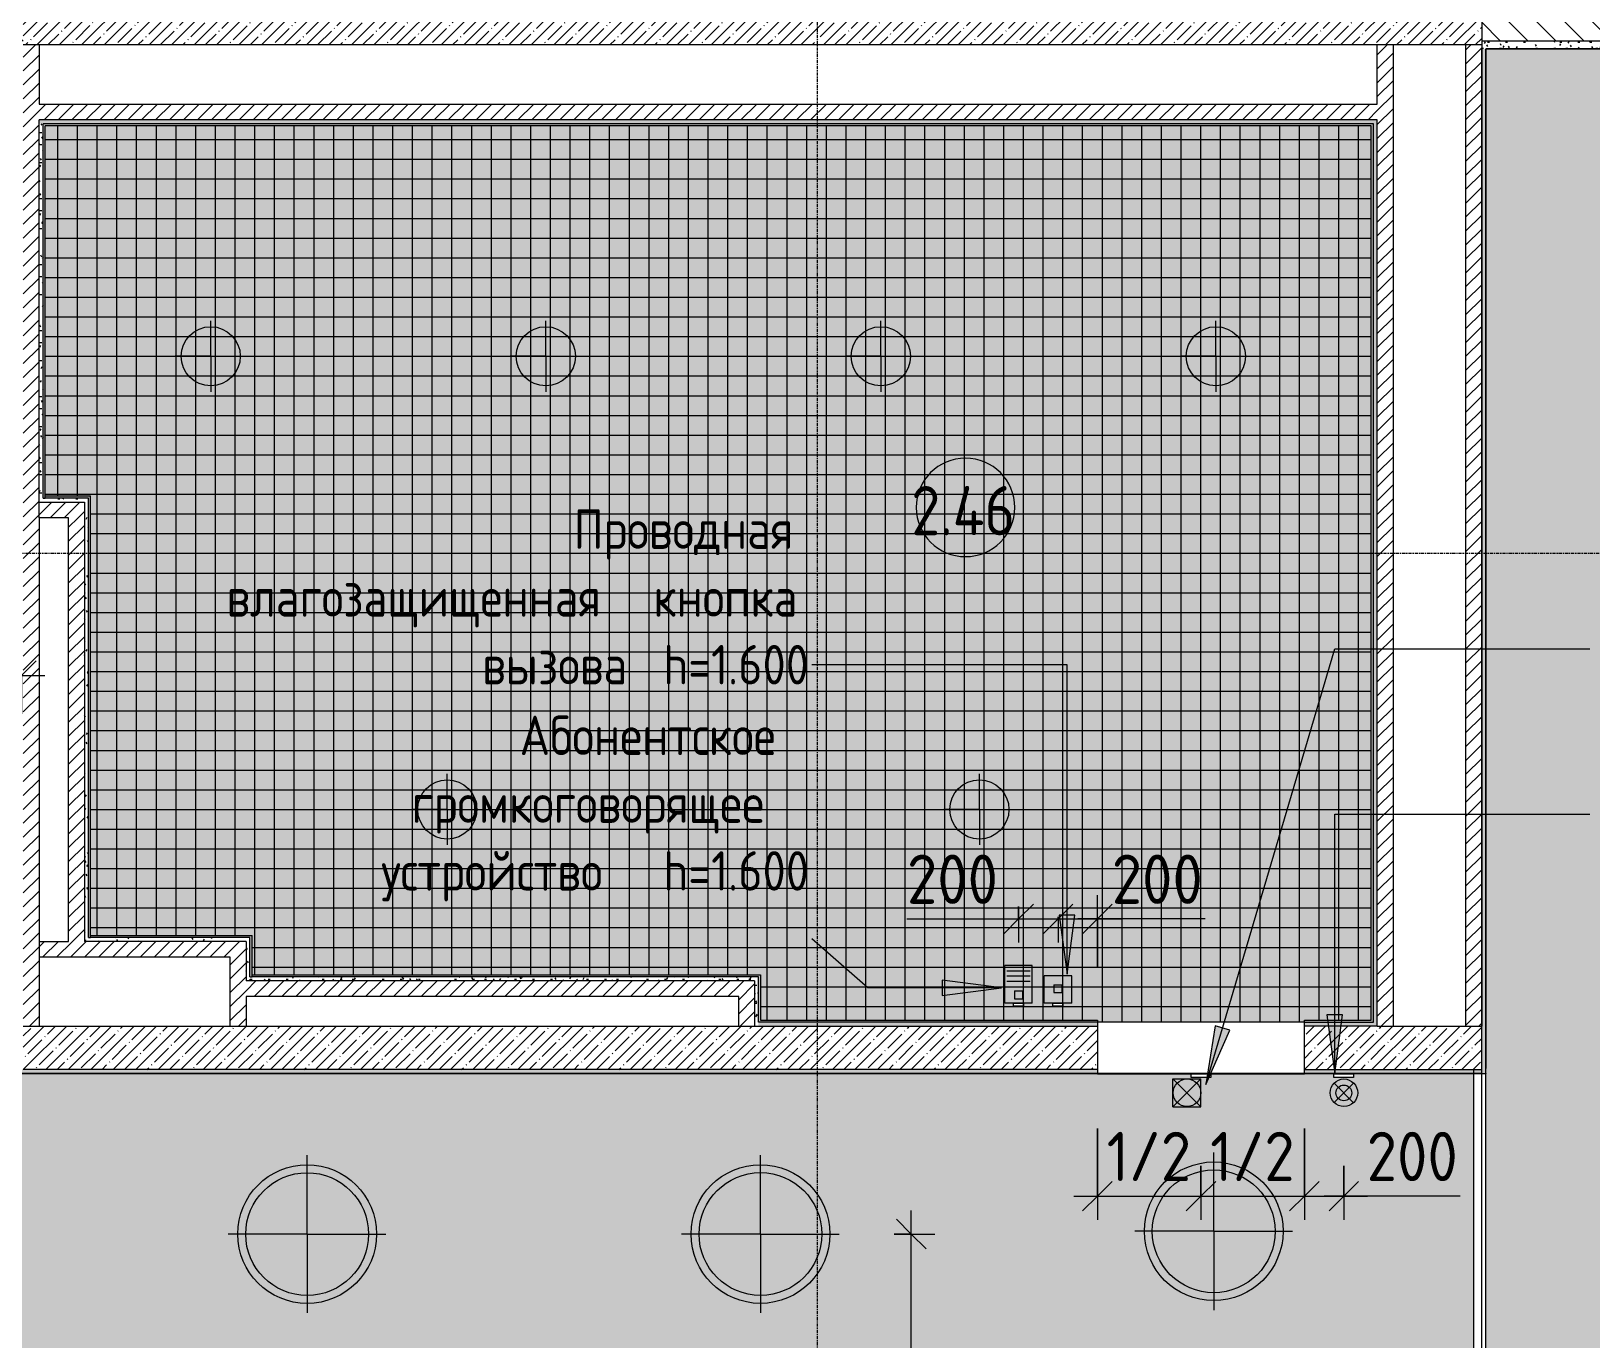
# Model space of a CAD drawing. Header units: millimetres. Extents: x 81548 to 272142, y -8553 to 29000.
# Drawn here: x 111970 to 119883, y 3813 to 10450 of the extents above; entities that cross this region are included whole.
import ezdxf

# ---------------------------------------------------------------- set-up
doc = ezdxf.new("R2010")
doc.units = ezdxf.units.MM
doc.linetypes.add('Осевая', pattern=[31.75, 6.35, -4.7625, 15.875, -4.7625])
for name, color, linetype, lineweight in [('A-ANNO-DIMS', 7, 'Continuous', 9), ('A-ANNO-DIMS-100', 7, 'Continuous', 9), ('A-AREA-IDEN', 7, 'Continuous', 9), ('A-CLNG-PATT', 7, 'Continuous', 9), ('A-WALL', 7, 'Continuous', 9), ('I-WALL', 7, 'Continuous', 9), ('Q-SPCQ', 7, 'Continuous', 9), ('Оси-2', 7, 'Осевая', 9)]:
    doc.layers.add(name, color=color, linetype=linetype, lineweight=lineweight)
for name, color, linetype, lineweight, true_color in [('A-ANNO-NOTE', 1, 'Continuous', 9, 0xff0000), ('A-CLNG-1', 7, 'Continuous', 9, 0xeaeaea), ('A-WALL-1', 7, 'Continuous', 9, 0x3c3c3c), ('A-WALL-FNSH-1', 7, 'Continuous', 9, 0x3c3c3c), ('G-ANNO-TEXT-1', 7, 'Continuous', 9, 0x3c3c3c), ('I-WALL-1', 7, 'Continuous', 9, 0x535353), ('Q-SPCQ-3', 7, 'Continuous', 9, 0x008040)]:
    doc.layers.add(name, color=color, linetype=linetype, lineweight=lineweight, true_color=true_color)
doc.layers.add('A-CLNG-PATT-1', color=7, linetype='Continuous', lineweight=9, transparency=1)
doc.styles.add('GOST Common', font='GOST_Common.ttf', dxfattribs={"width": 0.9, "height": 200})
doc.styles.add('GOST Common_1', font='GOST_Common.ttf', dxfattribs={"width": 0.9, "height": 250})
doc.styles.add('ISOCPEUR', font='isocpeur.ttf', dxfattribs={"width": 0.9, "height": 250})
doc.dimstyles.new('ISO-2_5_0_9К_БОЛЬШОЙ', dxfattribs={"dimscale": 304.8, "dimtxt": 248.995294, "dimasz": 0.492126, "dimexe": 0.393701, "dimexo": 0.984252, "dimgap": 0, "dimtad": 1, "dimdec": 0, "dimrnd": 10, "dimzin": 0, "dimdsep": 46, "dimtxsty": 'ISOCPEUR', "dimblk1": 'OBLIQUE', "dimblk2": 'OBLIQUE', "dimsah": 1, "dimcen": 0.09, "dimdle": 0.393701, "dimazin": 0, "dimtfac": 1, "dimtdec": 4, "dimtix": 1, "dimtmove": 0, "dimatfit": 3, "dimfxl": 1, "dimtvp": 1, "dimtolj": 1, "dimtzin": 0, "dimarcsym": 2})
doc.dimstyles.new('ISO-2_5_0_9К_БОЛЬШОЙ_1', dxfattribs={"dimscale": 304.8, "dimtxt": 248.995294, "dimasz": 0.492126, "dimexe": 0.393701, "dimexo": 0.984252, "dimgap": 0, "dimtad": 1, "dimdec": 0, "dimrnd": 10, "dimzin": 0, "dimdsep": 46, "dimtxsty": 'ISOCPEUR', "dimblk1": 'OBLIQUE', "dimblk2": 'OBLIQUE', "dimsah": 1, "dimcen": 0.09, "dimdle": 0.393701, "dimazin": 0, "dimtfac": 1, "dimtdec": 4, "dimtix": 1, "dimtmove": 1, "dimatfit": 3, "dimfxl": 1, "dimtvp": 1, "dimtolj": 1, "dimtzin": 0, "dimarcsym": 2})
pattern_1 = [(45, (0, 0), (-35.35534, 35.35534), [])]
pattern_2 = [(45, (0, 0), (-57.024626, 57.024626), []), (45, (57.025, 0), (-57.024626, 57.024626), [100.806, -20.161, 3.353, -16.808])]
pattern_3 = [(0, (0, 0), (121.92, 30.48), [10.058, -81.382, 10.058, -81.382, -487.68]), (0, (0, 0), (121.92, 30.48), [-182.88, 10.058, -172.822, 10.058, -81.382, -213.36]), (0, (0, 0), (121.92, 30.48), [-457.2, 10.058, -50.902, 10.058, -142.342]), (120, (45.72, 15.24), (-87.356454, 90.345817), [10.058, -81.382, 10.058, -81.382, -487.68]), (120, (45.72, 15.24), (-87.356454, 90.345817), [-182.88, 10.058, -172.822, 10.058, -81.382, -213.36]), (120, (45.72, 15.24), (-87.356454, 90.345817), [-457.2, 10.058, -50.902, 10.058, -142.342]), (240, (60.96, 76.2), (-34.563546, -120.825817), [10.058, -81.382, 10.058, -81.382, -487.68]), (240, (60.96, 76.2), (-34.563546, -120.825817), [-182.88, 10.058, -172.822, 10.058, -81.382, -213.36]), (240, (60.96, 76.2), (-34.563546, -120.825817), [-457.2, 10.058, -50.902, 10.058, -142.342])]

# ---------------------------------------------------------------- blocks, each defined once
blk = doc.blocks.new('оповещатель охранно-звуковойrfa - Сигнальная лампа-29714515-Сводный план потолков 2 этажа в осях 23-33')
at = {"layer": 'Q-SPCQ-3'}
for p, q in [((267.1, 168.9), (125.4, 27.2)), ((267.1, 168.8), (125.4, 168.8)), ((125.4, 168.8), (125.4, 27.2)), ((125.4, 168.8), (267.1, 27.2)), ((267.1, 168.9), (267.1, 27.2)), ((75, 0.5), (75, 20.5)), ((75, 20.5), (175, 20.5)), ((175, 0.5), (75, 0.5)), ((267.1, 27.2), (125.4, 27.2)), ((175, 20.5), (175, 0.5))]:
    blk.add_line(p, q, dxfattribs=at)
blk.add_circle((195.4, 97.5), 70, dxfattribs=at)
blk = doc.blocks.new('Проводная кнопка сброса GC-0421W1 - Кнопка выхода 2-29715370-Сводный план потолков 2 этажа в осях 23-33')
at = {"layer": 'Q-SPCQ-3'}
for p, q in [((173.8, 146.8), (74.8, 47.8)), ((75.4, 147.7), (174.3, 48.7)), ((75, 0.5), (75, 20.5)), ((75, 20.5), (175, 20.5)), ((175, 0.5), (75, 0.5)), ((175, 20.5), (175, 0.5))]:
    blk.add_line(p, q, dxfattribs=at)
for centre, radius in [((124.2, 97.5), 70), ((124.9, 98.2), 40)]:
    blk.add_circle(centre, radius, dxfattribs=at)
blk = doc.blocks.new('Проводная влагозащищенная кнопка вызова - Вызывная панель экстренной видеосвязи 2-29717937-Сводный план потолков 2 этажа в осях 23-33')
at = {"layer": 'Q-SPCQ'}
for p, q in [((194.5, 229.8), (54.5, 229.8)), ((54.5, 91.2), (54.5, 229.8)), ((104.1, 184.7), (104.1, 144.7)), ((104.1, 184.7), (144.1, 184.7)), ((144.1, 184.7), (144.1, 144.7)), ((194.5, 91.2), (194.5, 229.8)), ((194.5, 91.2), (54.5, 91.2)), ((104.1, 144.7), (144.1, 144.7))]:
    blk.add_line(p, q, dxfattribs=at)
at = {"layer": 'Q-SPCQ-3'}
for p, q in [((99.5, 91.2), (149.5, 91.2)), ((99.5, 76.2), (99.5, 91.2)), ((149.5, 91.2), (149.5, 76.2)), ((149.5, 76.2), (99.5, 76.2))]:
    blk.add_line(p, q, dxfattribs=at)
blk = doc.blocks.new('Вызывная панель экстренной видеосвязи1 - Вызывная панель экстренной видеосвязи 2-29717696-Сводный план потолков 2 этажа в осях 23-33')
at = {"layer": 'Q-SPCQ'}
for p, q in [((194.5, 282.7), (54.5, 282.7)), ((54.5, 91.2), (54.5, 282.7)), ((64.5, 256.2), (184.5, 256.2)), ((194.5, 91.2), (194.5, 282.7)), ((64.5, 229.8), (184.5, 229.8)), ((64.5, 203.4), (184.5, 203.4)), ((194.5, 91.2), (54.5, 91.2)), ((104.5, 153.4), (104.5, 113.4)), ((104.5, 153.4), (144.5, 153.4)), ((104.5, 113.4), (144.5, 113.4)), ((144.5, 153.4), (144.5, 113.4))]:
    blk.add_line(p, q, dxfattribs=at)
at = {"layer": 'Q-SPCQ-3'}
for p, q in [((99.5, 91.2), (149.5, 91.2)), ((99.5, 76.2), (99.5, 91.2)), ((149.5, 91.2), (149.5, 76.2)), ((149.5, 76.2), (99.5, 76.2))]:
    blk.add_line(p, q, dxfattribs=at)
blk = doc.blocks.new('DIMBLOCK32-Сводный план потолков 2 этажа в осях 23-33')
at = {"layer": 'A-ANNO-DIMS-100', "lineweight": 20}
for p, q in [((116980, 5944.2), (117055, 6019.2)), ((117180, 5944.2), (117255, 6019.2)), ((116980, 5944.2), (116905, 5869.2)), ((117180, 5944.2), (117105, 5869.2))]:
    blk.add_line(p, q, dxfattribs=at)
at = {"layer": 'A-ANNO-DIMS-100'}
for p, q in [((116413.4, 5944.2), (116987.4, 5944.2)), ((116860, 5944.2), (117180, 5944.2)), ((116980, 6008.2), (116980, 5824.2)), ((116980, 5944.2), (116980, 6008.2)), ((116987.4, 5944.2), (117080, 5944.2)), ((117180, 5955.3), (117180, 5824.2)), ((117180, 5944.2), (117180, 5955.3))]:
    blk.add_line(p, q, dxfattribs=at)
at = {"layer": 'A-ANNO-DIMS-100', "color": 0, "insert": (116413.4, 6270.9), "char_height": 250, "width": 568.858, "attachment_point": 1, "line_spacing_factor": 1.149209, "style": 'ISOCPEUR'}
blk.add_mtext('200', dxfattribs=at)
blk = doc.blocks.new('_Oblique')
at = {"color": 0, "linetype": 'ByBlock', "lineweight": -2}
blk.add_line((-0.5, -0.5), (0.5, 0.5), dxfattribs=at)
blk = doc.blocks.new('DIMBLOCK33-Сводный план потолков 2 этажа в осях 23-33')
at = {"layer": 'A-ANNO-DIMS-100', "lineweight": 20}
for p, q in [((117180, 5944.2), (117255, 6019.2)), ((117380, 5944.2), (117455, 6019.2)), ((117180, 5944.2), (117105, 5869.2)), ((117380, 5944.2), (117305, 5869.2))]:
    blk.add_line(p, q, dxfattribs=at)
at = {"layer": 'A-ANNO-DIMS-100'}
for p, q in [((117380, 5700), (117380, 6064.2)), ((117180, 5955.3), (117180, 5824.2)), ((117180, 5944.2), (117180, 5955.3)), ((117180, 5944.2), (117500, 5944.2)), ((117352.6, 5944.2), (117280, 5944.2)), ((117926.6, 5944.2), (117352.6, 5944.2)), ((117380, 5944.2), (117380, 5700))]:
    blk.add_line(p, q, dxfattribs=at)
at = {"layer": 'A-ANNO-DIMS-100', "color": 0, "insert": (117452.6, 6270.9), "char_height": 250, "width": 568.858, "attachment_point": 1, "line_spacing_factor": 1.149209, "style": 'ISOCPEUR'}
blk.add_mtext('200', dxfattribs=at)
blk = doc.blocks.new('DIMBLOCK34-Сводный план потолков 2 этажа в осях 23-33')
at = {"layer": 'A-ANNO-DIMS-100'}
for p, q in [((117380, 4880), (117380, 4417.3)), ((117380, 4537.3), (117380, 4880)), ((117905, 4690.6), (117905, 4417.3)), ((117905, 4537.3), (117905, 4690.6)), ((117260, 4537.3), (117905, 4537.3))]:
    blk.add_line(p, q, dxfattribs=at)
at = {"layer": 'A-ANNO-DIMS-100', "lineweight": 20}
for p, q in [((117380, 4537.3), (117455, 4612.3)), ((117905, 4537.3), (117980, 4612.3)), ((117380, 4537.3), (117305, 4462.3)), ((117905, 4537.3), (117830, 4462.3))]:
    blk.add_line(p, q, dxfattribs=at)
at = {"layer": 'A-ANNO-DIMS-100', "color": 0, "insert": (117427, 4863.9), "char_height": 250, "width": 517.144, "attachment_point": 1, "line_spacing_factor": 1.149209, "style": 'ISOCPEUR'}
blk.add_mtext('1/2', dxfattribs=at)
blk = doc.blocks.new('DIMBLOCK35-Сводный план потолков 2 этажа в осях 23-33')
at = {"layer": 'A-ANNO-DIMS-100'}
for p, q in [((118430, 4880), (118430, 4417.3)), ((118430, 4537.3), (118430, 4880)), ((117905, 4690.6), (117905, 4417.3)), ((117905, 4537.3), (117905, 4690.6)), ((117905, 4537.3), (118550, 4537.3))]:
    blk.add_line(p, q, dxfattribs=at)
at = {"layer": 'A-ANNO-DIMS-100', "lineweight": 20}
for p, q in [((117905, 4537.3), (117980, 4612.3)), ((118430, 4537.3), (118505, 4612.3)), ((117905, 4537.3), (117830, 4462.3)), ((118430, 4537.3), (118355, 4462.3))]:
    blk.add_line(p, q, dxfattribs=at)
at = {"layer": 'A-ANNO-DIMS-100', "color": 0, "insert": (117952, 4863.9), "char_height": 250, "width": 517.144, "attachment_point": 1, "line_spacing_factor": 1.149209, "style": 'ISOCPEUR'}
blk.add_mtext('1/2', dxfattribs=at)
blk = doc.blocks.new('DIMBLOCK36-Сводный план потолков 2 этажа в осях 23-33')
at = {"layer": 'A-ANNO-DIMS-100'}
for p, q in [((118430, 4880), (118430, 4417.3)), ((118430, 4537.3), (118430, 4880)), ((118630, 4692), (118630, 4417.3)), ((118630, 4537.3), (118630, 4692)), ((118310, 4537.3), (118750, 4537.3)), ((118646.3, 4537.3), (118530, 4537.3)), ((119220.3, 4537.3), (118646.3, 4537.3))]:
    blk.add_line(p, q, dxfattribs=at)
at = {"layer": 'A-ANNO-DIMS-100', "lineweight": 20}
for p, q in [((118430, 4537.3), (118505, 4612.3)), ((118630, 4537.3), (118705, 4612.3)), ((118430, 4537.3), (118355, 4462.3)), ((118630, 4537.3), (118555, 4462.3))]:
    blk.add_line(p, q, dxfattribs=at)
at = {"layer": 'A-ANNO-DIMS-100', "color": 0, "insert": (118746.3, 4863.9), "char_height": 250, "width": 568.858, "attachment_point": 1, "line_spacing_factor": 1.149209, "style": 'ISOCPEUR'}
blk.add_mtext('200', dxfattribs=at)
blk = doc.blocks.new('DIMBLOCK85-Сводный план потолков 2 этажа в осях 23-33')
at = {"layer": 'A-ANNO-DIMS-100'}
for p, q in [((111035.5, 8080.6), (111035.5, 7059.2)), ((111035.5, 7179.2), (111035.5, 8080.6)), ((111920, 6985.2), (111920, 7299.2)), ((111035.5, 7179.2), (112040, 7179.2)), ((111920, 7179.2), (111920, 6985.2))]:
    blk.add_line(p, q, dxfattribs=at)
at = {"layer": 'A-ANNO-DIMS-100', "lineweight": 20}
for p, q in [((111035.5, 7179.2), (111110.5, 7254.2)), ((111920, 7179.2), (111995, 7254.2)), ((111035.5, 7179.2), (110960.5, 7104.2)), ((111920, 7179.2), (111845, 7104.2))]:
    blk.add_line(p, q, dxfattribs=at)
at = {"layer": 'A-ANNO-DIMS-100', "color": 0, "insert": (111262.3, 7505.8), "char_height": 250, "width": 517.144, "attachment_point": 1, "line_spacing_factor": 1.149209, "style": 'ISOCPEUR'}
blk.add_mtext('1/2', dxfattribs=at)
blk = doc.blocks.new('DIMBLOCK96-Сводный план потолков 2 этажа в осях 23-33')
at = {"layer": 'A-ANNO-DIMS-100'}
for p, q in [((116435.5, 2645.1), (116435.5, 4465.1)), ((116348.3, 4345.1), (116555.5, 4345.1)), ((116435.5, 4345.1), (116348.3, 4345.1)), ((115020, 2645.1), (116555.5, 2645.1)), ((116435.5, 2645.1), (115020, 2645.1))]:
    blk.add_line(p, q, dxfattribs=at)
at = {"layer": 'A-ANNO-DIMS-100', "lineweight": 20}
for p, q in [((116435.5, 4345.1), (116360.5, 4420.1)), ((116435.5, 4345.1), (116510.5, 4270.1)), ((116435.5, 2645.1), (116360.5, 2720.1)), ((116435.5, 2645.1), (116510.5, 2570.1))]:
    blk.add_line(p, q, dxfattribs=at)
at = {"layer": 'A-ANNO-DIMS-100', "color": 0, "insert": (116108.9, 3279.6), "char_height": 250, "width": 517.144, "attachment_point": 1, "rotation": 90, "line_spacing_factor": 1.149209, "style": 'ISOCPEUR'}
blk.add_mtext('1/2', dxfattribs=at)
blk = doc.blocks.new('Марка_Помещения - Номер-25198446-Сводный план потолков 2 этажа в осях 23-33')
at = {"layer": 'A-AREA-IDEN'}
for start, end in [(360, 180), (180, 360)]:
    blk.add_arc((0, 0), 2.5, start, end, dxfattribs=at)

msp = doc.modelspace()

# ---------------------------------------------------------------- hatches: boundary and pattern name
at = {"layer": 'A-CLNG-PATT'}
h = msp.add_hatch(dxfattribs=at)
h.set_pattern_fill('FP_26', color=256, style=0, pattern_type=2)
h.set_pattern_definition([(0, (115405, 7700), (0, -100), []), (270, (115405, 7700), (-100, -6e-15), [])])
h.paths.add_polyline_path([(118430, 5421), (118430, 5431), (118769, 5431), (118769, 9969), (112041, 9969), (112041, 8091), (112271, 8091), (112271, 5861), (113091, 5861), (113091, 5661), (115671, 5661), (115671, 5431), (117380, 5431), (117380, 5421), (117629, 5421)])
h.paths.add_polyline_path([(117204.5, 5501.7), (117154.5, 5501.7), (117154.5, 5516.7), (117204.5, 5516.7)])
h.paths.add_polyline_path([(116954.5, 5501.7), (116954.5, 5516.7), (117004.5, 5516.7), (117004.5, 5501.7)])
at = {"layer": 'A-CLNG-PATT-1'}
h = msp.add_hatch(color=256, dxfattribs=at)
h.paths.add_polyline_path([(123987.2, 170), (124809, 170), (124809, 9754), (124794, 9754), (124794, 9804), (124809, 9804), (124809, 9979), (124410, 9980), (124410, 10359), (119351, 10359), (119351, 170), (120770, 170), (120770, 520), (121150, 520), (121150, 170), (123730, 170)])
h.paths.add_polyline_path([(118830, 170), (119290, 170.5), (119290, 5160), (111910, 5160), (111909, 6600), (109770, 6599), (109770, 170), (112510, 170), (112510, 520), (112890, 520), (112890, 170), (115179, 170), (115180, 520), (115650, 520), (115650, 170), (117930, 170)])
h.paths.add_polyline_path([(118680, 5139), (118580, 5139), (118580, 5159), (118680, 5159)])
h.paths.add_polyline_path([(117855, 5139), (117855, 5159), (117955, 5159), (117955, 5139)])
h = msp.add_hatch(color=256, dxfattribs=at)
h.paths.add_polyline_path([(118430, 5421), (118430, 5431), (118769, 5431), (118769, 9969), (112041, 9969), (112041, 8091), (112271, 8091), (112271, 5861), (113091, 5861), (113091, 5661), (115671, 5661), (115671, 5431), (117380, 5431), (117380, 5421), (117629, 5421)])
h.paths.add_polyline_path([(116954.5, 5501.7), (116954.5, 5516.7), (117004.5, 5516.7), (117004.5, 5501.7)])
h.paths.add_polyline_path([(117154.5, 5501.7), (117154.5, 5516.7), (117204.5, 5516.7), (117204.5, 5501.7)])
at = {"layer": 'G-ANNO-TEXT-1'}
for points in [[(117225.8, 5663.4), (117265.3, 5963.4), (117186.3, 5963.4)], [(116892.5, 5594.6), (116592.5, 5634.1), (116592.5, 5555.1)], [(117929.5, 5103.5), (118052.5, 5379.9), (117976.8, 5402.3)], [(118584.2, 5158.3), (118623.7, 5458.3), (118544.7, 5458.3)]]:
    msp.add_hatch(color=256, dxfattribs=at).paths.add_polyline_path(points)
at = {"layer": 'I-WALL'}
h = msp.add_hatch(dxfattribs=at)
h.set_pattern_fill('FP_4', color=256, style=0, pattern_type=2)
h.set_pattern_definition([(135, (0, 0), (-70.71068, -70.71068), [])])
h.paths.add_polyline_path([(121210, 10400), (121210, 10600), (119330, 10600), (119330, 10400), (120172.3, 10400)])
h.paths.add_polyline_path([(111930, 10400), (111930, 10600), (111180, 10600), (111180, 10400), (111270.8, 10400)])
h.paths.add_polyline_path([(109650, 10400), (110230, 10400), (110230, 10600), (109105, 10600), (109105, 10400)])
h.paths.add_polyline_path([(107705, 10400), (107705, 10600), (107350, 10600), (107350, 10400), (107455.9, 10400)])
h = msp.add_hatch(dxfattribs=at)
h.set_pattern_fill('FP_2', color=256, style=0, pattern_type=2)
h.set_pattern_definition(pattern_2)
h.paths.add_polyline_path([(119330, 10380), (119330, 10600), (111930, 10600), (111930, 10380), (119250, 10380)])
h = msp.add_hatch(dxfattribs=at)
h.set_pattern_fill('FP_5', color=256, style=0, pattern_type=2)
h.set_pattern_definition(pattern_1)
h.paths.add_polyline_path([(111930, 5400), (112010, 5400), (112010, 10380), (111930, 10380), (111930, 6504)])
h = msp.add_hatch(dxfattribs=at)
h.set_pattern_fill('FP_5', color=256, style=0, pattern_type=2)
h.set_pattern_definition(pattern_1)
h.paths.add_polyline_path([(118880, 5400), (118880, 10380), (118800, 10380), (118800, 5400)])
h = msp.add_hatch(dxfattribs=at)
h.set_pattern_fill('FP_5', color=256, style=0, pattern_type=2)
h.set_pattern_definition(pattern_1)
h.paths.add_polyline_path([(119330, 5400), (119330, 10380), (119250, 10380), (119250, 5400)])
h = msp.add_hatch(dxfattribs=at)
h.set_pattern_fill('FP_20', color=256, style=0, pattern_type=2)
h.set_pattern_definition(pattern_3)
h.paths.add_polyline_path([(121210, 10360), (121210, 10400), (119330, 10400), (119330, 10360), (120172.3, 10360)])
h = msp.add_hatch(dxfattribs=at)
h.set_pattern_fill('FP_20', color=256, style=0, pattern_type=2)
h.set_pattern_definition(pattern_3)
h.paths.add_polyline_path([(119330, 5159), (119351, 5160), (119350, 10360), (119330, 10360), (119330, 5160)])
h = msp.add_hatch(dxfattribs=at)
h.set_pattern_fill('FP_5', color=256, style=0, pattern_type=2)
h.set_pattern_definition(pattern_1)
h.paths.add_polyline_path([(118800, 10000), (118800, 10080), (112010, 10080), (112010, 10000), (115085.7, 10000)])
h = msp.add_hatch(dxfattribs=at)
h.set_pattern_fill('FP_20', color=256, style=0, pattern_type=2)
h.set_pattern_definition(pattern_3)
h.paths.add_polyline_path([(118800, 9980), (118800, 10000), (112010, 10000), (112010, 9980), (118780, 9980)])
h = msp.add_hatch(dxfattribs=at)
h.set_pattern_fill('FP_20', color=256, style=0, pattern_type=2)
h.set_pattern_definition(pattern_3)
h.paths.add_polyline_path([(112010, 8060), (112030, 8060), (112030, 9980), (112010, 9980), (112010, 8299.9)])
for points in [[(118780, 9969), (118780, 9980), (112030, 9980), (112030, 9969), (118769, 9969)], [(112041, 8080), (112041, 9969), (112030, 9969), (112030, 8080)], [(118780, 5431), (118780, 9969), (118769, 9969), (118769, 5431)], [(112271, 8080), (112271, 8091), (112041, 8091), (112041, 8080), (112260, 8080)], [(112271, 5850), (112271, 8080), (112260, 8080), (112260, 5850)], [(113091, 5850), (113091, 5861), (112271, 5861), (112271, 5850), (113080, 5850)], [(113080, 5650), (113091, 5650), (113091, 5850), (113080, 5850), (113080, 5830)], [(115671, 5650), (115671, 5661), (113091, 5661), (113091, 5650), (115660, 5650)], [(115660, 5420), (115671, 5420), (115671, 5650), (115660, 5650), (115660, 5630)]]:
    msp.add_hatch(color=256, dxfattribs=at).paths.add_polyline_path(points)
h = msp.add_hatch(dxfattribs=at)
h.set_pattern_fill('FP_20', color=256, style=0, pattern_type=2)
h.set_pattern_definition(pattern_3)
h.paths.add_polyline_path([(118780, 5420), (118800, 5420), (118800, 9980), (118780, 9980), (118780, 5431)])
h = msp.add_hatch(dxfattribs=at)
h.set_pattern_fill('FP_20', color=256, style=0, pattern_type=2)
h.set_pattern_definition(pattern_3)
h.paths.add_polyline_path([(112260, 8060), (112260, 8080), (112030, 8080), (112030, 8060), (112240, 8060)])
h = msp.add_hatch(dxfattribs=at)
h.set_pattern_fill('FP_5', color=256, style=0, pattern_type=2)
h.set_pattern_definition(pattern_1)
h.paths.add_polyline_path([(112010, 7980), (112240, 7980), (112240, 8060), (112010, 8060)])
h = msp.add_hatch(dxfattribs=at)
h.set_pattern_fill('FP_20', color=256, style=0, pattern_type=2)
h.set_pattern_definition(pattern_3)
h.paths.add_polyline_path([(112240, 5830), (112260, 5830), (112260, 8060), (112240, 8060), (112240, 6504)])
h = msp.add_hatch(dxfattribs=at)
h.set_pattern_fill('FP_5', color=256, style=0, pattern_type=2)
h.set_pattern_definition(pattern_1)
h.paths.add_polyline_path([(112240, 5830), (112240, 7980), (112160, 7980), (112160, 5830)])
h = msp.add_hatch(dxfattribs=at)
h.set_pattern_fill('FP_5', color=256, style=0, pattern_type=2)
h.set_pattern_definition(pattern_1)
h.paths.add_polyline_path([(112542.5, 5750), (112980, 5750), (112980, 5830), (112010, 5830), (112010, 5750)])
h = msp.add_hatch(dxfattribs=at)
h.set_pattern_fill('FP_20', color=256, style=0, pattern_type=2)
h.set_pattern_definition(pattern_3)
h.paths.add_polyline_path([(112980, 5830), (113080, 5830), (113080, 5850), (112260, 5850), (112260, 5830), (112542.5, 5830)])
h = msp.add_hatch(dxfattribs=at)
h.set_pattern_fill('FP_5', color=256, style=0, pattern_type=2)
h.set_pattern_definition(pattern_1)
h.paths.add_polyline_path([(113060, 5400), (113060, 5830), (112980, 5830), (112980, 5400)])
h = msp.add_hatch(dxfattribs=at)
h.set_pattern_fill('FP_20', color=256, style=0, pattern_type=2)
h.set_pattern_definition(pattern_3)
h.paths.add_polyline_path([(113060, 5630), (113080, 5630), (113080, 5830), (113060, 5830)])
h = msp.add_hatch(dxfattribs=at)
h.set_pattern_fill('FP_5', color=256, style=0, pattern_type=2)
h.set_pattern_definition(pattern_1)
h.paths.add_polyline_path([(115085.7, 5550), (115560, 5550), (115560, 5630), (113060, 5630), (113060, 5550)])
h = msp.add_hatch(dxfattribs=at)
h.set_pattern_fill('FP_20', color=256, style=0, pattern_type=2)
h.set_pattern_definition(pattern_3)
h.paths.add_polyline_path([(115640, 5630), (115660, 5630), (115660, 5650), (113080, 5650), (113080, 5630), (115560, 5630)])
h = msp.add_hatch(dxfattribs=at)
h.set_pattern_fill('FP_5', color=256, style=0, pattern_type=2)
h.set_pattern_definition(pattern_1)
h.paths.add_polyline_path([(115560, 5400), (115640, 5400), (115640, 5630), (115560, 5630), (115560, 5550)])
h = msp.add_hatch(dxfattribs=at)
h.set_pattern_fill('FP_20', color=256, style=0, pattern_type=2)
h.set_pattern_definition(pattern_3)
h.paths.add_polyline_path([(115640, 5400), (115660, 5400), (115660, 5630), (115640, 5630)])
h = msp.add_hatch(dxfattribs=at)
h.set_pattern_fill('FP_2', color=256, style=0, pattern_type=2)
h.set_pattern_definition(pattern_2)
h.paths.add_polyline_path([(119290, 5180), (119330, 5180), (119330, 5400), (118430, 5400), (118430, 5180), (118900.7, 5180)])
h.paths.add_polyline_path([(117380, 5180), (117380, 5400), (111930, 5400), (111930, 5180), (116357.4, 5180)])
h = msp.add_hatch(dxfattribs=at)
h.set_pattern_fill('FP_20', color=256, style=0, pattern_type=2)
h.set_pattern_definition(pattern_3)
h.paths.add_polyline_path([(118800, 5400), (118800, 5420), (118430, 5420), (118430, 5400)])
h.paths.add_polyline_path([(117380, 5400), (117380, 5420), (115660, 5420), (115660, 5400), (116357.4, 5400)])
h = msp.add_hatch(color=256, dxfattribs=at)
h.paths.add_polyline_path([(118780, 5420), (118780, 5431), (118430, 5431), (118430, 5420)])
h.paths.add_polyline_path([(117380, 5420), (117380, 5431), (115671, 5431), (115671, 5420), (116357.4, 5420)])
h = msp.add_hatch(dxfattribs=at)
h.set_pattern_fill('FP_20', color=256, style=0, pattern_type=2)
h.set_pattern_definition(pattern_3)
h.paths.add_polyline_path([(119330, 5160), (119330, 5180), (118430, 5180), (118430, 5160), (118900.7, 5160)])
h.paths.add_polyline_path([(117380, 5160), (117380, 5180), (111910, 5180), (111910, 5160), (116357.4, 5160)])

# ---------------------------------------------------------------- linework, layer by layer
at = {"layer": 'A-ANNO-NOTE'}
for p, q in [((112881, 8800), (112881, 8980)), ((114581, 8800), (114581, 8980)), ((116281, 8800), (116281, 8980)), ((117981, 8800), (117981, 8980)), ((112881, 8800), (112701, 8800)), ((112881, 8800), (112881, 8620)), ((112881, 8800), (113061, 8800)), ((114581, 8800), (114401, 8800)), ((114581, 8800), (114581, 8620)), ((114581, 8800), (114761, 8800)), ((116281, 8800), (116101, 8800)), ((116281, 8800), (116281, 8620)), ((116281, 8800), (116461, 8800)), ((117981, 8800), (117801, 8800)), ((117981, 8800), (117981, 8620)), ((117981, 8800), (118161, 8800)), ((114081, 6500), (114081, 6680)), ((116781, 6500), (116781, 6680)), ((114081, 6500), (113901, 6500)), ((114081, 6500), (114081, 6320)), ((114081, 6500), (114261, 6500)), ((116781, 6500), (116601, 6500)), ((116781, 6500), (116781, 6320)), ((116781, 6500), (116961, 6500)), ((117970, 4359), (117970, 4759)), ((113370, 4344.9), (113370, 4744.9)), ((115670, 4345.1), (115670, 4745.1)), ((117970, 4359), (117570, 4359)), ((117970, 4359), (117970, 3959)), ((117970, 4359), (118370, 4359)), ((113370, 4344.9), (112970, 4344.9)), ((113370, 4344.9), (113370, 3944.9)), ((113370, 4344.9), (113770, 4344.9)), ((115670, 4345.1), (115270, 4345.1)), ((115670, 4345.1), (115670, 3945.1)), ((115670, 4345.1), (116070, 4345.1))]:
    msp.add_line(p, q, dxfattribs=at)
for centre, radius in [((112881, 8800), 150), ((114581, 8800), 150), ((116281, 8800), 150), ((117981, 8800), 150), ((114081, 6500), 150), ((116781, 6500), 150), ((113370, 4344.9), 352), ((115670, 4345.1), 352), ((117970, 4359), 352), ((117970, 4359), 311.5), ((113370, 4344.9), 311.5), ((115670, 4345.1), 311.5)]:
    msp.add_circle(centre, radius, dxfattribs=at)
at = {"layer": 'A-CLNG-1'}
for p, q in [((124410, 10359), (119351, 10359)), ((119351, 170), (119351, 10359)), ((119290, 5160), (111910, 5160)), ((119290, 170), (119290, 5160))]:
    msp.add_line(p, q, dxfattribs=at)
at = {"layer": 'A-WALL'}
for p, q in [((119330, 10380), (119250, 10380)), ((121210, 10400), (119330, 10400)), ((119350, 10360), (119350, 5186)), ((119350, 5186), (119350, 10359.5)), ((112010, 7980), (112010, 10000)), ((118780, 9980), (112030, 9980)), ((112030, 8080), (112030, 9980)), ((118800, 5400), (118800, 10000)), ((112260, 5850), (112260, 8060)), ((113060, 5830), (112240, 5830)), ((113060, 5830), (113060, 5630)), ((113080, 5650), (113080, 5830)), ((115640, 5630), (113060, 5630)), ((115660, 5420), (115660, 5630)), ((117380, 5420), (115660, 5420)), ((115660, 5400), (117380, 5400)), ((118430, 5420), (118780, 5420)), ((118800, 5400), (118430, 5400)), ((119250, 5400), (119330, 5400)), ((117380, 5180), (111930, 5180)), ((118430, 5180), (119330, 5180)), ((119350, 5186), (119351, 5186))]:
    msp.add_line(p, q, dxfattribs=at)
at = {"layer": 'A-WALL-1'}
for p, q in [((119330, 10600), (119330, 5400)), ((119250, 10380), (111930, 10380)), ((112010, 10380), (112010, 10080)), ((118800, 10080), (118800, 10380)), ((118880, 10380), (118880, 5400)), ((119250, 5400), (119250, 10380)), ((119330, 2925), (119330, 10360)), ((121210, 10360), (119350, 10360)), ((112010, 10080), (118800, 10080)), ((118800, 10000), (112010, 10000)), ((118780, 5420), (118780, 9980)), ((112030, 8080), (112041, 8080)), ((112010, 8060), (112240, 8060)), ((112240, 8060), (112240, 5830)), ((112010, 7980), (112010, 5400)), ((112160, 7980), (112010, 7980)), ((112160, 5830), (112160, 7980)), ((112010, 5830), (112160, 5830)), ((112260, 5850), (112271, 5850)), ((112980, 5750), (112010, 5750)), ((112980, 5400), (112980, 5750)), ((113080, 5650), (113091, 5650)), ((115640, 5630), (115640, 5400)), ((115560, 5550), (113060, 5550)), ((113060, 5550), (113060, 5400)), ((115560, 5400), (115560, 5550)), ((111930, 5400), (115660, 5400)), ((117380, 5420), (117380, 5160)), ((118430, 5160), (118430, 5420)), ((118800, 5400), (119250, 5400)), ((119290, 5160), (119290, 5180)), ((119330, 5160), (119290, 5160)), ((119350, 5159), (119330, 5159)), ((119351, 5160), (119350, 5160)), ((119350, 5160), (119350, 5159))]:
    msp.add_line(p, q, dxfattribs=at)
at = {"layer": 'A-WALL-FNSH-1'}
for p, q in [((119350, 10359.5), (119351, 10359.5)), ((119351, 10359.5), (119351, 10359)), ((118769, 9969), (112041, 9969)), ((112041, 8080), (112041, 9969)), ((118769, 5431), (118769, 9969)), ((112041, 8091), (112271, 8091)), ((112260, 8080), (112041, 8080)), ((112260, 8060), (112260, 8080)), ((112271, 5850), (112271, 8091)), ((112271, 5861), (113091, 5861)), ((113091, 5650), (113091, 5861)), ((113080, 5850), (112271, 5850)), ((113080, 5830), (113080, 5850)), ((113091, 5661), (115671, 5661)), ((115660, 5650), (113091, 5650)), ((115660, 5630), (115660, 5650)), ((115671, 5661), (115671, 5431)), ((115671, 5431), (117380, 5431)), ((117380, 5431), (117380, 5420)), ((118430, 5420), (118430, 5431)), ((118430, 5431), (118769, 5431)), ((117380, 5159), (111909, 5159)), ((117380, 5160), (117380, 5159)), ((118430, 5159), (118430, 5160)), ((118580, 5159), (118430, 5159)), ((119330, 5159), (118680, 5159))]:
    msp.add_line(p, q, dxfattribs=at)
at = {"layer": 'G-ANNO-TEXT-1'}
for p, q in [((117929.5, 5103.5), (118584.2, 7315.4)), ((118584.2, 7315.4), (119878.4, 7315.4)), ((117225.8, 7234.7), (115931.6, 7234.7)), ((117225.8, 5663.4), (117225.8, 7234.7)), ((118584.2, 6476.5), (119878.4, 6476.5)), ((118584.2, 5158.3), (118584.2, 6476.5)), ((117265.3, 5963.4), (117186.3, 5963.4)), ((117186.3, 5963.4), (117225.8, 5663.4)), ((117225.8, 5663.4), (117265.3, 5963.4)), ((116215.2, 5594.6), (115931.6, 5844.2)), ((116892.5, 5594.6), (116592.5, 5634.1)), ((116592.5, 5634.1), (116592.5, 5555.1)), ((116892.5, 5594.6), (116215.2, 5594.6)), ((116592.5, 5555.1), (116892.5, 5594.6)), ((117976.8, 5402.3), (117929.5, 5103.5)), ((118052.5, 5379.9), (117976.8, 5402.3)), ((118623.7, 5458.3), (118544.7, 5458.3)), ((118544.7, 5458.3), (118584.2, 5158.3)), ((118584.2, 5158.3), (118623.7, 5458.3)), ((117929.5, 5103.5), (118052.5, 5379.9))]:
    msp.add_line(p, q, dxfattribs=at)
at = {"layer": 'I-WALL-1'}
for p, q in [((118430, 5421), (117380, 5421)), ((118430, 5420), (117380, 5420)), ((117380, 5159), (118430, 5159))]:
    msp.add_line(p, q, dxfattribs=at)
at = {"layer": 'Оси-2'}
for p, q in [((115960, 593.7), (115960, 19415.1)), ((84847.6, 7800), (122738, 7800))]:
    msp.add_line(p, q, dxfattribs=at)

# ---------------------------------------------------------------- block references
at = {"layer": 'A-AREA-IDEN', "xscale": 99.99999999999993, "yscale": 99.99999999999993, "zscale": 99.99999999999993}
msp.add_blockref('Марка_Помещения - Номер-25198446-Сводный план потолков 2 этажа в осях 23-33', (116710.6, 8033), dxfattribs=at)
at = {"layer": 'Q-SPCQ-3'}
for name, p in [('Вызывная панель экстренной видеосвязи1 - Вызывная панель экстренной видеосвязи 2-29717696-Сводный план потолков 2 этажа в осях 23-33', (116855, 5425.5)), ('Проводная влагозащищенная кнопка вызова - Вызывная панель экстренной видеосвязи 2-29717937-Сводный план потолков 2 этажа в осях 23-33', (117055, 5425.5))]:
    msp.add_blockref(name, p, dxfattribs=at)
at = {"layer": 'Q-SPCQ-3', "rotation": 180}
for name, p in [('оповещатель охранно-звуковойrfa - Сигнальная лампа-29714515-Сводный план потолков 2 этажа в осях 23-33', (118030, 5159.5)), ('Проводная кнопка сброса GC-0421W1 - Кнопка выхода 2-29715370-Сводный план потолков 2 этажа в осях 23-33', (118755, 5159.5))]:
    msp.add_blockref(name, p, dxfattribs=at)

# ---------------------------------------------------------------- texts
at = {"layer": 'A-AREA-IDEN', "insert": (116435.8, 8141.6), "char_height": 250, "width": 685.443, "attachment_point": 1, "style": 'GOST Common_1'}
msp.add_mtext('2.46', dxfattribs=at)
at = {"layer": 'G-ANNO-TEXT-1', "char_height": 200, "attachment_point": 1, "style": 'GOST Common'}
for s, insert, width in [('Проводная', (114722.2, 8022.6), 1464.683), ('\\fGOST Common|b0|i0|c204|p34|;\\W.9; ', (115061.6, 7678.6), 79.367), ('влагозащищенная', (112960.1, 7678.6), 2546.961), ('кнопка', (115127, 7678.6), 974.05), ('вызова', (114257.9, 7334.7), 981.265), (' h=1.600', (115067.5, 7334.7), 1046.202), ('Абонентское', (114448.4, 6976.1), 1796.582), ('громкоговорящее', (113900.7, 6632.1), 2460.379), ('устройство', (113745.9, 6288.1), 1601.772), (' h=1.600', (115067.5, 6288.1), 1046.202)]:
    msp.add_mtext(s, dxfattribs=dict(at, insert=insert, width=width))

# ---------------------------------------------------------------- dimensions: what is measured, and where the dimension line sits
at = {"layer": 'A-ANNO-DIMS'}
for base, p1, p2, override, picture, middle in [((111920, 7179.2), (111035.5, 8380.6), (111920, 7285.2), {"dimpost": '<>', "dimfxl": 1407.874021}, 'DIMBLOCK85-Сводный план потолков 2 этажа в осях 23-33', (111477.7, 7304.2)), ((117905, 4537.3), (117380, 5180), (117905, 4990.6), {"dimpost": '<>', "dimfxl": 558.105919}, 'DIMBLOCK34-Сводный план потолков 2 этажа в осях 23-33', (117642.5, 4662.3)), ((118430, 4537.3), (117905, 4990.6), (118430, 5180), {"dimpost": '<>', "dimfxl": 558.105919}, 'DIMBLOCK35-Сводный план потолков 2 этажа в осях 23-33', (118167.5, 4662.3))]:
    dim = msp.add_linear_dim(base=base, p1=p1, p2=p2, text='1/2', dimstyle='ISO-2_5_0_9К_БОЛЬШОЙ', override=override, dxfattribs=at)
    dim.commit()
    dim.dimension.update_dxf_attribs({"geometry": picture, "text_midpoint": middle})
for base, p1, p2, override, picture, middle in [((117180, 5944.2), (116980, 5708.2), (117180, 5655.3), {"dimpost": '<>', "dimfxl": 206.866811}, 'DIMBLOCK32-Сводный план потолков 2 этажа в осях 23-33', (116697.8, 6104.2)), ((117380, 5944.2), (117180, 5655.3), (117380, 5400), {"dimpost": '<>', "dimfxl": 324.314836}, 'DIMBLOCK33-Сводный план потолков 2 этажа в осях 23-33', (117737, 6104.2)), ((118630, 4537.3), (118430, 5180), (118630, 4992), {"dimpost": '<>', "dimfxl": 274.467968}, 'DIMBLOCK36-Сводный план потолков 2 этажа в осях 23-33', (119030.7, 4697.2))]:
    dim = msp.add_linear_dim(base=base, p1=p1, p2=p2, dimstyle='ISO-2_5_0_9К_БОЛЬШОЙ_1', override=override, dxfattribs=at)
    dim.commit()
    dim.dimension.update_dxf_attribs({"geometry": picture, "text_midpoint": middle, "dimtype": 160})
dim = msp.add_linear_dim(base=(116435.5, 4345.1), p1=(114720, 2645.1), p2=(116048.3, 4345.1), angle=90, text='1/2', dimstyle='ISO-2_5_0_9К_БОЛЬШОЙ', override={"dimpost": '<>', "dimfxl": 2157.400412}, dxfattribs=at)
dim.commit()
dim.dimension.update_dxf_attribs({"geometry": 'DIMBLOCK96-Сводный план потолков 2 этажа в осях 23-33', "text_midpoint": (116310.5, 3495.1)})

doc.saveas('drawing.dxf')
